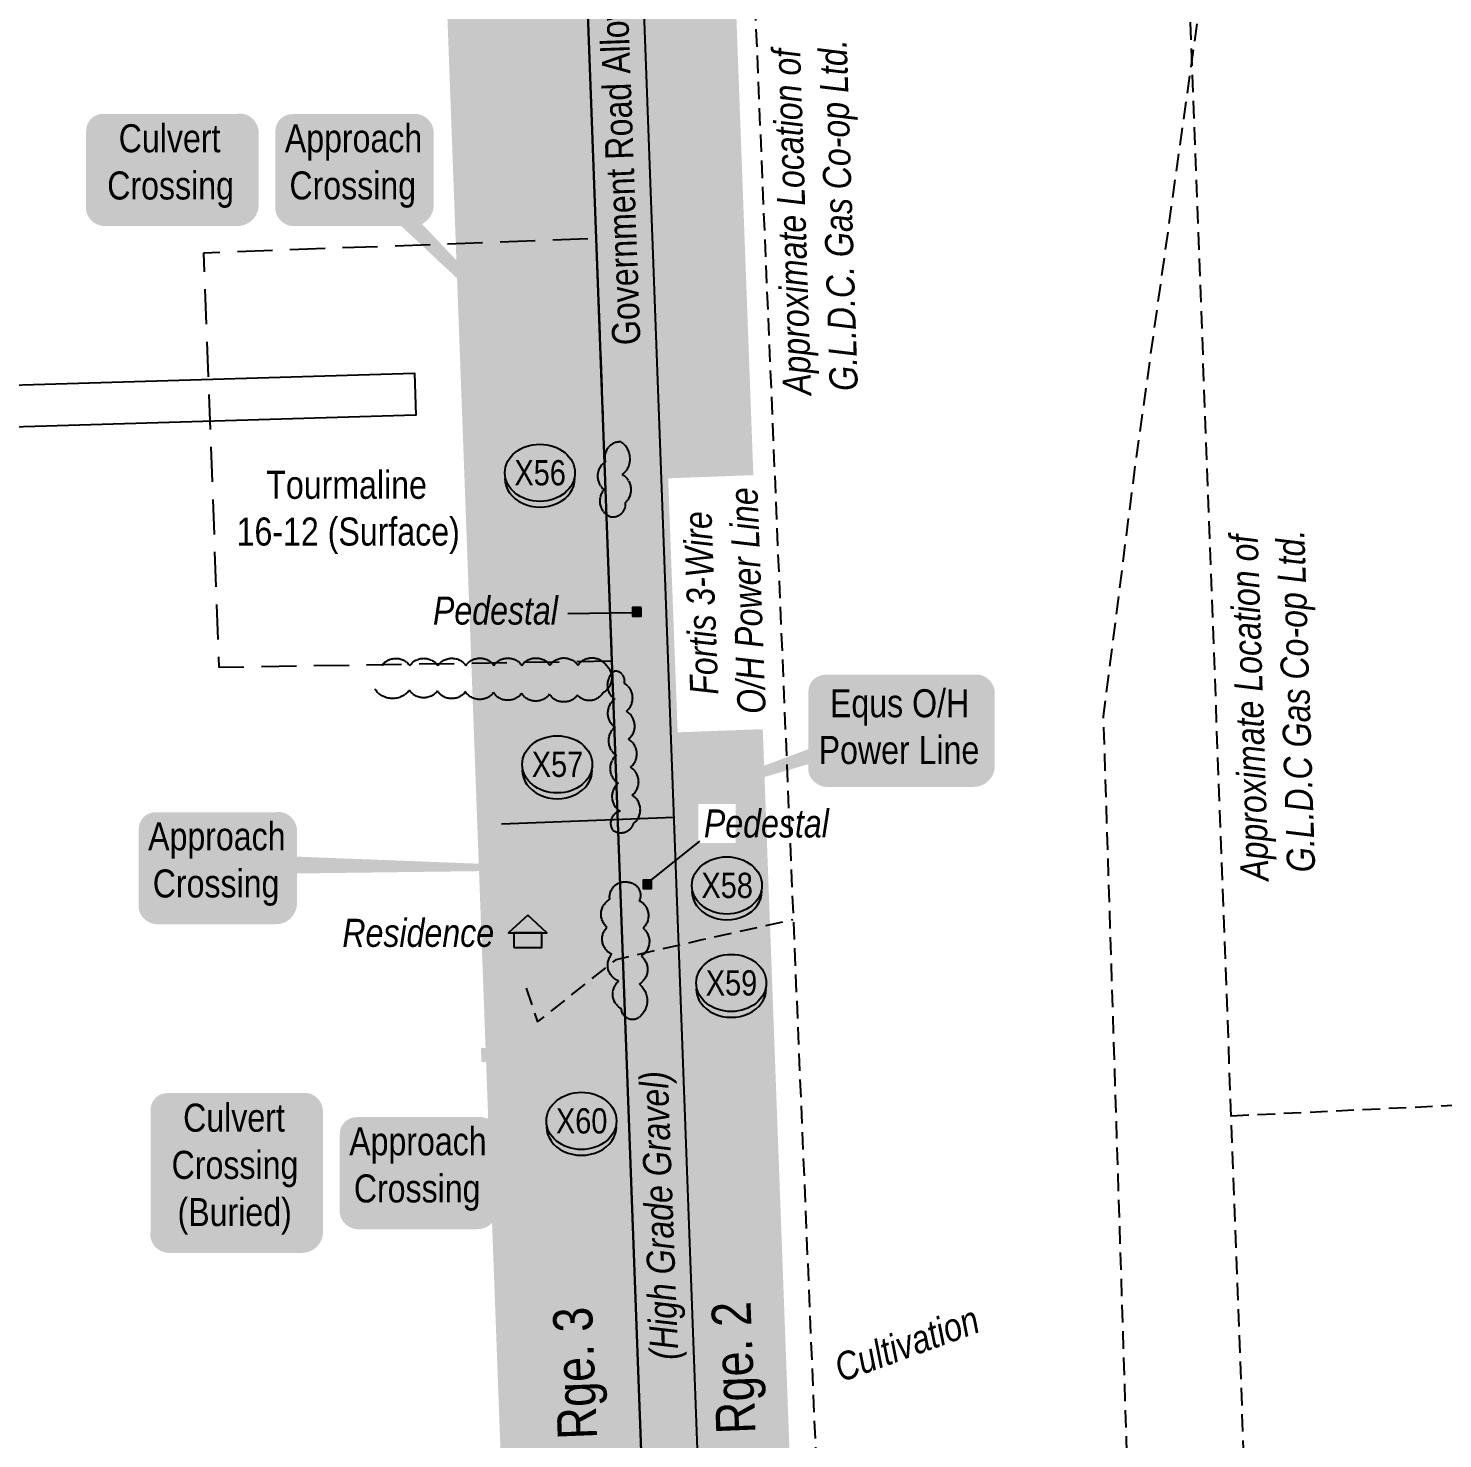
# Model space of a CAD drawing. Extents: x 665644 to 688844, y 5825051 to 5844826.
# Drawn here: x 682794 to 683298, y 5841456 to 5841960 of the extents above; entities that cross this region are included whole.
import ezdxf
from ezdxf.enums import TextEntityAlignment as Align

# ---------------------------------------------------------------- set-up
doc = ezdxf.new("R2010")
doc.units = 0
doc.header["$LTSCALE"] = 5
for name, pattern in [('0', [1, 1, 0]), ('foc-ACCESSROAD', [3.75, 2.5, -1.25]), ('UG_PIPE', [1.875, 1.25, -0.625])]:
    doc.linetypes.add(name, pattern=pattern)
for name, color, linetype in [('AS-PIPE-UG', 44, 'UG_PIPE'), ('AS-POWER', 104, 'foc-POWER'), ('AS-POWER-T', 104, 'Continuous'), ('AS-RESIDENCE', 14, 'Continuous'), ('AS-ROADS', 254, 'Continuous'), ('AS-TELEPHONE', 224, 'foc-TEL'), ('AS-TELEPHONE-T', 224, 'Continuous'), ('AS-TELUS', 224, 'foc-TEL'), ('CG-NOTES', 7, 'Continuous'), ('D-TXT', 6, 'Continuous'), ('F-WS', 190, 'foc-ACCESSROAD'), ('F-WS-S', 190, 'Continuous'), ('L-ROAD-T', 7, 'Continuous'), ('L-SEC', 7, 'Continuous'), ('P-BUFFER-H 30m', 51, 'Continuous'), ('P-CROSSINGS', 250, 'Continuous'), ('T-BUSH', 110, '0')]:
    doc.layers.add(name, color=color, linetype=linetype)
doc.layers.add('F-WS-T', color=190, linetype='Continuous', lineweight=9)
doc.layers.add('T-TEXT', color=48, linetype='Continuous', lineweight=18)
doc.layers.add('P-PROPOSED-WL4', color=7, linetype='Continuous', true_color=0x5b5bc8)
doc.styles.add('175L', font='ARIALN.TTF', dxfattribs={"height": 20})
doc.styles.add('80', font='ARIALN.TTF', dxfattribs={"height": 10})
doc.styles.add('80CG', font='ARIALN.TTF', dxfattribs={"height": 10})
doc.styles.add('80L', font='ARIALN.TTF', dxfattribs={"height": 10})
doc.styles.add('80LS', font='ARIALNI.TTF', dxfattribs={"height": 10})
doc.styles.add('Crossing', font='ARIALN.TTF', dxfattribs={"height": 10})
doc.styles.add('foc-LtypeFont', font='ARIALN.TTF', dxfattribs={"height": 7.35})
doc.linetypes.add('foc-POWER', pattern='A,6,-1,["P",foc-LtypeFont,S=0.2,R=0,X=-0.625,Y=-0.75],-1.24,4', length=12.24)
doc.linetypes.add('foc-POWER-NOLINE', pattern='A,0,-4,["P",foc-LtypeFont,S=0.2,R=0,X=-0.625,Y=-0.75],-8.24', length=12.24)
doc.linetypes.add('foc-TEL', pattern='A,2,-1,["T",foc-LtypeFont,S=0.2,R=0,X=-0.425,Y=-0.75],-1.24,8', length=12.24)
doc.linetypes.add('foc-TEL-NOLINE', pattern='A,0,-2,["T",foc-LtypeFont,S=0.2,R=0,X=-0.425,Y=-0.75],-10.24', length=12.24)
doc.dimstyles.new('Compass 5 000', dxfattribs={"dimscale": 5, "dimtxt": 9, "dimasz": 2, "dimexe": 0.2, "dimexo": 0.0625, "dimgap": 0.5, "dimtad": 0, "dimtih": 1, "dimtoh": 1, "dimzin": 0, "dimdsep": 46, "dimtxsty": '80CG', "dimcen": 0.1, "dimse1": 1, "dimse2": 1, "dimclrd": 256, "dimclrt": 256, "dimaunit": 1, "dimadec": 4, "dimazin": 0, "dimtfac": 0.06, "dimtofl": 0, "dimtmove": 0, "dimatfit": 1, "dimfxl": 0.2, "dimtolj": 1, "dimtzin": 0, "dimlwd": -1, "dimarcsym": 0})

# ---------------------------------------------------------------- blocks, each defined once
blk = doc.blocks.new('*U1140')
h = blk.add_hatch(color=59)
edge = h.paths.add_edge_path()
edge.add_line((-21.5, -20), (21.5, -20))
edge.add_arc((21.5, -14), 6, 270, 360)
edge.add_line((27.5, -14), (27.5, 12.5))
edge.add_arc((21.5, 12.5), 6, 0, 90)
edge.add_line((21.5, 18.5), (-21.5, 18.5))
edge.add_arc((-21.5, 12.5), 6, 90, 180)
edge.add_line((-27.5, 12.5), (-27.5, -14))
edge.add_arc((-21.5, -14), 6, 180, 270)
at = {"color": 1, "flags": 128}
blk.add_lwpolyline([(76.32, 46.04, 0, 7.5, 0), (0, 0, 0, 0, 0)], format="xyseb", dxfattribs=at)
blk.add_lwpolyline([(-21.5, -20, 3, 3, 0), (21.5, -20, 3, 3, 0.414214), (27.5, -14, 3, 3, 0), (27.5, 12.5, 3, 0, 0.414214), (21.5, 18.5, 0, 0, 0), (-21.5, 18.5, 0, 0, 0.414214), (-27.5, 12.5, 0, 0, 0), (-27.5, -14, 0, 3, 0.414214)], format="xyseb", close=True, dxfattribs=at)
at = {"color": 1, "style": '80'}
blk.add_attdef('ENTER_TEXT_001', (-35.99, -5), '', height=10, dxfattribs=at)
blk = doc.blocks.new('*U1141')
h = blk.add_hatch(color=59)
edge = h.paths.add_edge_path()
edge.add_line((-21.5, -20), (21.5, -20))
edge.add_arc((21.5, -14), 6, 270, 360)
edge.add_line((27.5, -14), (27.5, 12.5))
edge.add_arc((21.5, 12.5), 6, 0, 90)
edge.add_line((21.5, 18.5), (-21.5, 18.5))
edge.add_arc((-21.5, 12.5), 6, 90, 180)
edge.add_line((-27.5, 12.5), (-27.5, -14))
edge.add_arc((-21.5, -14), 6, 180, 270)
at = {"color": 1, "flags": 128}
blk.add_lwpolyline([(-21.5, -20, 3, 3, 0), (21.5, -20, 3, 3, 0.414214), (27.5, -14, 3, 3, 0), (27.5, 12.5, 3, 0, 0.414214), (21.5, 18.5, 0, 0, 0), (-21.5, 18.5, 0, 0, 0.414214), (-27.5, 12.5, 0, 0, 0), (-27.5, -14, 0, 3, 0.414214)], format="xyseb", close=True, dxfattribs=at)
blk.add_lwpolyline([(145.05, -1.9, 0, 7.5, 0), (0, 0, 0, 0, 0)], format="xyseb", dxfattribs=at)
at = {"color": 1, "style": '80'}
blk.add_attdef('ENTER_TEXT_001', (-35.99, -5), '', height=10, dxfattribs=at)
blk = doc.blocks.new('*U1142')
h = blk.add_hatch(color=59)
edge = h.paths.add_edge_path()
edge.add_line((-21.5, -20), (21.5, -20))
edge.add_arc((21.5, -14), 6, 270, 360)
edge.add_line((27.5, -14), (27.5, 12.5))
edge.add_arc((21.5, 12.5), 6, 0, 90)
edge.add_line((21.5, 18.5), (-21.5, 18.5))
edge.add_arc((-21.5, 12.5), 6, 90, 180)
edge.add_line((-27.5, 12.5), (-27.5, -14))
edge.add_arc((-21.5, -14), 6, 180, 270)
at = {"color": 1, "flags": 128}
blk.add_lwpolyline([(-21.5, -20, 3, 3, 0), (21.5, -20, 3, 3, 0.414214), (27.5, -14, 3, 3, 0), (27.5, 12.5, 3, 0, 0.414214), (21.5, 18.5, 0, 0, 0), (-21.5, 18.5, 0, 0, 0.414214), (-27.5, 12.5, 0, 0, 0), (-27.5, -14, 0, 3, 0.414214)], format="xyseb", close=True, dxfattribs=at)
blk.add_lwpolyline([(90.4, -89.82, 0, 7.5, 0), (0, 0, 0, 0, 0)], format="xyseb", dxfattribs=at)
at = {"color": 1, "style": '80'}
blk.add_attdef('ENTER_TEXT_001', (-35.99, -5), '', height=10, dxfattribs=at)
blk = doc.blocks.new('*U1157')
h = blk.add_hatch(color=254)
edge = h.paths.add_edge_path()
edge.add_line((-24, -28.5), (24, -28.5))
edge.add_arc((24, -22.5), 6, 270, 360)
edge.add_line((30, -22.5), (30, 21))
edge.add_arc((24, 21), 6, 0, 90)
edge.add_line((24, 27), (-24, 27))
edge.add_arc((-24, 21), 6, 90, 180)
edge.add_line((-30, 21), (-30, -22.5))
edge.add_arc((-24, -22.5), 6, 180, 270)
at = {"color": 160, "flags": 128}
blk.add_lwpolyline([(-24, -28.5, 3, 3, 0), (24, -28.5, 3, 3, 0.414214), (30, -22.5, 3, 3, 0), (30, 21, 3, 0, 0.414214), (24, 27, 0, 0, 0), (-24, 27, 0, 0, 0.414214), (-30, 21, 0, 0, 0), (-30, -22.5, 0, 3, 0.414214)], format="xyseb", close=True, dxfattribs=at)
at = {"color": 160, "style": '80'}
blk.add_attdef('ENTER_TEXT_001', (-26.85, -4.92), '', height=10, dxfattribs=at)
blk = doc.blocks.new('*U385')
h = blk.add_hatch(color=254)
edge = h.paths.add_edge_path()
edge.add_line((-24, -20), (24, -20))
edge.add_arc((24, -14), 6, 270, 360)
edge.add_line((30, -14), (30, 12.5))
edge.add_arc((24, 12.5), 6, 0, 90)
edge.add_line((24, 18.5), (-24, 18.5))
edge.add_arc((-24, 12.5), 6, 90, 180)
edge.add_line((-30, 12.5), (-30, -14))
edge.add_arc((-24, -14), 6, 180, 270)
at = {"color": 160, "flags": 128}
blk.add_lwpolyline([(-24, -20, 3, 3, 0), (24, -20, 3, 3, 0.414214), (30, -14, 3, 3, 0), (30, 12.5, 3, 0, 0.414214), (24, 18.5, 0, 0, 0), (-24, 18.5, 0, 0, 0.414214), (-30, 12.5, 0, 0, 0), (-30, -14, 0, 3, 0.414214)], format="xyseb", close=True, dxfattribs=at)
at = {"color": 160, "style": '80'}
blk.add_attdef('ENTER_TEXT_001', (-26.85, -4.92), '', height=10, dxfattribs=at)
blk = doc.blocks.new('*U2488')
h = blk.add_hatch(color=255)
edge = h.paths.add_edge_path()
edge.add_line((-26.5, -20), (26.5, -20))
edge.add_arc((26.5, -14), 6, 270, 360)
edge.add_line((32.5, -14), (32.5, 12.5))
edge.add_arc((26.5, 12.5), 6, 0, 90)
edge.add_line((26.5, 18.5), (-26.5, 18.5))
edge.add_arc((-26.5, 12.5), 6, 90, 180)
edge.add_line((-32.5, 12.5), (-32.5, -14))
edge.add_arc((-26.5, -14), 6, 180, 270)
at = {"color": 104, "flags": 128}
blk.add_lwpolyline([(-26.5, -20, 3, 3, 0), (26.5, -20, 3, 3, 0.414214), (32.5, -14, 3, 3, 0), (32.5, 12.5, 3, 0, 0.414214), (26.5, 18.5, 0, 0, 0), (-26.5, 18.5, 0, 0, 0.414214), (-32.5, 12.5, 0, 0, 0), (-32.5, -14, 0, 3, 0.414214)], format="xyseb", close=True, dxfattribs=at)
blk.add_lwpolyline([(-99.91, -33.1, 0, 7.5, 0), (0, 0, 0, 0, 0)], format="xyseb", dxfattribs=at)
at = {"color": 104, "style": '80'}
blk.add_attdef('ENTER_TEXT_001', (-26.85, -4.92), '', height=10, dxfattribs=at)
blk = doc.blocks.new('res_occ')
for points in [[(0.1, 0.89), (-1.26, -0.37), (1.46, -0.37)], [(-0.9, -1.43), (1.1, -1.43), (1.1, -0.37), (-0.9, -0.37)]]:
    blk.add_hatch(color=14).paths.add_polyline_path(points)
at = {"color": 14}
for points in [[(0.1, 0.89), (-1.26, -0.37), (1.46, -0.37)], [(-0.9, -1.43), (1.1, -1.43), (1.1, -0.37), (-0.9, -0.37)]]:
    blk.add_lwpolyline(points, close=True, dxfattribs=at)
blk = doc.blocks.new('xing2')
h = blk.add_hatch(color=50)
h.dxf.hatch_style = 1
edge = h.paths.add_edge_path()
edge.add_ellipse((0, 0), major_axis=(-12.5, 0), ratio=0.816297, start_angle=0, end_angle=360)
h = blk.add_hatch(color=250)
h.dxf.hatch_style = 1
edge = h.paths.add_edge_path()
edge.add_ellipse((0, -2.05), major_axis=(-12.5, 0), ratio=0.816297, start_angle=0, end_angle=180)
edge.add_line((12.5, -2.05), (12.5, 0))
edge.add_ellipse((0, 0), major_axis=(-12.5, 0), ratio=0.816297, start_angle=0, end_angle=180, ccw=False)
edge.add_line((-12.5, 0), (-12.5, -2.05))
at = {"color": 250}
blk.add_ellipse((0, 0), major_axis=(-12.5, 0), ratio=0.816297, dxfattribs=at)
blk.add_ellipse((0, -2.05), major_axis=(-12.5, 0), ratio=0.816297, start_param=0, end_param=3.141593, dxfattribs=at)
at = {"color": 250, "style": 'Crossing'}
blk.add_attdef('CROSSING', text='', height=9, dxfattribs=at).set_placement((0.09, 0.02), align=Align.MIDDLE_CENTER)
at = {"color": 250, "style": 'Crossing', "flags": 1}
for tag, p in [('OWNER', (0.09, -12.49)), ('DESCRIPTION', (0.09, -25.77)), ('LOCATION', (0.09, -39.3)), ('DWG_REF', (0.09, -52.84))]:
    blk.add_attdef(tag, text='', height=9, dxfattribs=at).set_placement(p, align=Align.MIDDLE_CENTER)

msp = doc.modelspace()

# ---------------------------------------------------------------- hatches: boundary and pattern name
at = {"layer": 'AS-TELUS'}
h = msp.add_hatch(color=256, dxfattribs=at)
h.dxf.hatch_style = 1
h.paths.add_polyline_path([(683012.277, 5841752.921), (683009.277, 5841752.921), (683009.277, 5841749.921), (683012.277, 5841749.921)])
h = msp.add_hatch(color=256, dxfattribs=at)
h.dxf.hatch_style = 1
h.paths.add_polyline_path([(683016.034, 5841655.665), (683013.034, 5841655.665), (683013.034, 5841652.665), (683016.034, 5841652.665)])
at = {"layer": 'P-BUFFER-H 30m'}
h = msp.add_hatch(color=256, dxfattribs=at)
h.dxf.hatch_style = 1
edge = h.paths.add_edge_path()
edge.add_line((677193.269, 5828855.566), (677090.336, 5828851.801))
edge.add_line((677090.336, 5828851.801), (677088.023, 5828904.381))
edge.add_arc((677137.974, 5828906.578), 50, 92.09453, 182.51912, ccw=False)
edge.add_line((677136.147, 5828956.545), (677941.688, 5828986.006))
edge.add_line((677941.688, 5828986.006), (678734.42, 5829015.192))
edge.add_line((678734.42, 5829015.192), (678774.367, 5829016.654))
edge.add_line((678774.367, 5829016.654), (678795.396, 5829017.452))
edge.add_arc((678838.014, 5828991.303), 50, 92.17865, 148.46811, ccw=False)
edge.add_line((678836.113, 5829041.267), (679095.938, 5829051.152))
edge.add_line((679095.938, 5829051.152), (679103.036, 5829053.873))
edge.add_arc((679120.935, 5829007.187), 50, 92.18666, 110.97734, ccw=False)
edge.add_line((679119.028, 5829057.15), (679561.069, 5829074.029))
edge.add_arc((679566.877, 5829024.367), 50, 92.1954, 96.67096, ccw=False)
edge.add_line((679564.962, 5829074.33), (680316.8, 5829103.153))
edge.add_line((680316.8, 5829103.153), (680289.023, 5829852.071))
edge.add_line((680289.023, 5829852.071), (680264.048, 5830522.758))
edge.add_arc((680314.013, 5830524.619), 50, 133.26128, 182.13257, ccw=False)
edge.add_line((680279.747, 5830561.031), (680276.19, 5830656.553))
edge.add_line((680276.19, 5830656.553), (680246.206, 5831460.205))
edge.add_line((680246.206, 5831460.205), (680215.344, 5832284.366))
edge.add_arc((680265.309, 5832286.237), 50, 92.14863, 182.14452, ccw=False)
edge.add_line((680263.435, 5832336.202), (681068.877, 5832366.421))
edge.add_line((681068.877, 5832366.421), (681821.394, 5832394.722))
edge.add_line((681821.394, 5832394.722), (681805.592, 5832816.244))
edge.add_arc((681855.557, 5832818.117), 50, 143.11319, 182.14688, ccw=False)
edge.add_line((681815.566, 5832848.129), (681834.727, 5832873.661))
edge.add_arc((681874.718, 5832843.649), 50, 2.14593, 143.11319, ccw=False)
edge.add_line((681924.683, 5832845.521), (681941.407, 5832399.199))
edge.add_line((681941.407, 5832399.199), (682694.704, 5832426.991))
edge.add_line((682694.704, 5832426.991), (683448.053, 5832454.846))
edge.add_line((683448.053, 5832454.846), (683412.213, 5833411.237))
edge.add_arc((683462.178, 5833413.109), 50, 133.56548, 182.14611, ccw=False)
edge.add_line((683427.719, 5833449.338), (683406.04, 5834013.774))
edge.add_line((683406.04, 5834013.774), (683375.91, 5834817.728))
edge.add_line((683375.91, 5834817.728), (683346.274, 5835616.304))
edge.add_line((683346.274, 5835616.304), (683345.971, 5835624.47))
edge.add_arc((683395.936, 5835626.324), 50, 171.34803, 182.12531, ccw=False)
edge.add_arc((683395.097, 5835645.629), 50, 182.14237, 193.63103, ccw=False)
edge.add_line((683345.132, 5835643.76), (683345.021, 5835646.731))
edge.add_line((683345.021, 5835646.731), (683335.11, 5835911.648))
edge.add_arc((683366.567, 5835950.513), 50, 182.14167, 231.01469, ccw=False)
edge.add_line((683316.601, 5835948.644), (683298.039, 5836445.008))
edge.add_line((683298.039, 5836445.008), (683267.917, 5837249.164))
edge.add_line((683267.917, 5837249.164), (683237.717, 5838052.934))
edge.add_line((683237.717, 5838052.934), (683209.07, 5838812.752))
edge.add_line((683209.07, 5838812.752), (683139.449, 5838810.244))
edge.add_arc((683137.649, 5838860.212), 50, 205.68511, 272.0631, ccw=False)
edge.add_arc((683124.628, 5838876.927), 50, 182.11979, 230.14987, ccw=False)
edge.add_line((683074.663, 5838875.077), (683017.909, 5840408.349))
edge.add_arc((683049.4, 5840447.187), 50, 182.14562, 230.96352, ccw=False)
edge.add_line((682999.435, 5840445.315), (682997.691, 5840491.846))
edge.add_line((682997.691, 5840491.846), (682967.908, 5841296.329))
edge.add_line((682967.908, 5841296.329), (682938.387, 5842093.709))
edge.add_arc((682988.352, 5842095.559), 50, 111.05668, 182.12032, ccw=False)
edge.add_arc((683005.084, 5842106.218), 50, 91.93417, 133.94126, ccw=False)
edge.add_line((683003.396, 5842156.19), (683115.102, 5842159.962))
edge.add_arc((683116.789, 5842109.99), 50, 73.04963, 91.93417, ccw=False)
edge.add_arc((683171.26, 5842288.71), 136.837, 253.04963, 272.06003)
edge.add_arc((683177.977, 5842101.994), 50, 91.93414, 92.06003, ccw=False)
edge.add_line((683176.289, 5842151.966), (683814.64, 5842173.523))
edge.add_line((683814.64, 5842173.523), (684621.661, 5842200.776))
edge.add_line((684621.661, 5842200.776), (684641.583, 5842201.582))
edge.add_line((684641.583, 5842201.582), (685446.139, 5842234.14))
edge.add_line((685446.139, 5842234.14), (685960.118, 5842255.042))
edge.add_arc((685970.6, 5841999.021), 256.236, 75.23584, 92.34443, ccw=False)
edge.add_arc((686023.158, 5842198.447), 50, 25.11182, 75.23754, ccw=False)
edge.add_line((686068.432, 5842219.666), (686069.06, 5842218.328))
edge.add_line((686069.06, 5842218.328), (686069.117, 5842218.206))
edge.add_line((686069.117, 5842218.206), (686151.794, 5842041.802))
edge.add_line((686151.794, 5842041.802), (686199.9, 5842064.349))
edge.add_arc((686221.119, 5842019.075), 50, 28.96183, 115.11182, ccw=False)
edge.add_arc((684692.829, 5841173.26), 1796.733, 27.368596, 28.961833, ccw=False)
edge.add_arc((686159.441, 5842138.172), 189.59, 312.879, 331.45507)
edge.add_arc((686369.908, 5842023.684), 50, 151.39377, 151.45506, ccw=False)
edge.add_line((686326.011, 5842047.623), (686381.479, 5842149.331))
edge.add_arc((686653.533, 5842001.316), 309.713, 123.62149, 151.45095, ccw=False)
edge.add_arc((686531.973, 5842256.565), 50, 92.20105, 176.95812, ccw=False)
edge.add_line((686530.053, 5842306.528), (686619.657, 5842309.972))
edge.add_arc((686643.221, 5842265.873), 50, 92.20461, 118.11804, ccw=False)
edge.add_line((686641.298, 5842315.836), (687072.891, 5842332.451))
edge.add_line((687072.891, 5842332.451), (687822.064, 5842360.601))
edge.add_line((687822.064, 5842360.601), (687807.746, 5842732.726))
edge.add_line((687807.746, 5842732.726), (687793.2, 5843110.266))
edge.add_line((687793.2, 5843110.266), (687764.495, 5843859.411))
edge.add_line((687764.495, 5843859.411), (687743.267, 5843858.637))
edge.add_arc((687741.445, 5843908.604), 50, 182.09826, 272.08805, ccw=False)
edge.add_line((687691.478, 5843906.773), (687690.919, 5843922.037))
edge.add_line((687690.919, 5843922.037), (687685.175, 5843921.826))
edge.add_arc((687683.342, 5843971.793), 50, 182.10058, 272.10058, ccw=False)
edge.add_line((687633.376, 5843969.96), (687633.266, 5843972.958))
edge.add_arc((687683.232, 5843974.791), 50, 92.10058, 182.10058, ccw=False)
edge.add_line((687681.4, 5844024.757), (687740.11, 5844026.91))
edge.add_arc((687741.943, 5843976.944), 50, 2.09826, 92.10058, ccw=False)
edge.add_line((687791.909, 5843978.775), (687792.469, 5843963.499))
edge.add_line((687792.469, 5843963.499), (687813.608, 5843964.27))
edge.add_arc((687815.43, 5843914.303), 50, 2.19439, 92.08805, ccw=False)
edge.add_line((687865.394, 5843916.218), (687896.124, 5843114.22))
edge.add_line((687896.124, 5843114.22), (687910.67, 5842736.689))
edge.add_line((687910.67, 5842736.689), (687927.027, 5842311.553))
edge.add_arc((687877.064, 5842309.631), 50, -87.84816, 2.20337, ccw=False)
edge.add_line((687878.942, 5842259.666), (687076.807, 5842229.526))
edge.add_line((687076.807, 5842229.526), (686670.09, 5842213.869))
edge.add_arc((686646.522, 5842257.966), 50, 272.20105, 298.12209, ccw=False)
edge.add_line((686648.442, 5842208.003), (686596.388, 5842206.002))
edge.add_arc((686560.226, 5842240.533), 50, 291.29898, 316.32162, ccw=False)
edge.add_arc((686653.529, 5842001.211), 206.866, 111.29898, 121.89687)
edge.add_arc((686653.557, 5842001.471), 206.66, 121.94144, 151.48967)
edge.add_arc((686425.335, 5842125.444), 53.06, 331.39382, 331.48479, ccw=False)
edge.add_line((686471.918, 5842100.039), (686416.45, 5841998.332))
edge.add_arc((686159.441, 5842138.172), 292.59, 301.10835, 331.44923, ccw=False)
edge.add_arc((686284.777, 5841930.468), 50, 298.44967, 301.10835, ccw=False)
edge.add_line((686308.597, 5841886.506), (686291.758, 5841877.383))
edge.add_arc((686267.939, 5841921.345), 50, 205.40498, 298.44967, ccw=False)
edge.add_arc((684692.829, 5841173.26), 1693.733, 25.404975, 25.750387)
edge.add_arc((684692.829, 5841173.26), 1693.733, 25.750387, 25.872374)
edge.add_arc((684692.829, 5841173.26), 1693.733, 25.872374, 27.286963)
edge.add_line((686198.086, 5841949.747), (686147.516, 5841926.046))
edge.add_arc((686126.297, 5841971.32), 50, 205.11182, 295.11182, ccw=False)
edge.add_line((686081.023, 5841950.1), (685986.671, 5842151.411))
edge.add_arc((685970.594, 5841998.967), 153.289, 83.97955, 92.34625)
edge.add_line((685964.318, 5842152.128), (685450.314, 5842131.225))
edge.add_line((685450.314, 5842131.225), (684645.747, 5842098.667))
edge.add_line((684645.747, 5842098.667), (684625.647, 5842097.854))
edge.add_arc((684623.626, 5842147.813), 50, 271.93414, 272.31634, ccw=False)
edge.add_line((684625.314, 5842097.841), (683818.117, 5842070.582))
edge.add_line((683818.117, 5842070.582), (683179.82, 5842049.027))
edge.add_arc((683171.26, 5842288.71), 239.836, 255.28311, 272.04526, ccw=False)
edge.add_line((683110.332, 5842056.742), (683042.91, 5842054.466))
edge.add_line((683042.91, 5842054.466), (683070.838, 5841300.139))
edge.add_line((683070.838, 5841300.139), (683100.62, 5840495.68))
edge.add_line((683100.62, 5840495.68), (683101.228, 5840479.451))
edge.add_arc((683069.751, 5840440.602), 50, 2.11983, 50.98429, ccw=False)
edge.add_line((683119.717, 5840442.452), (683176.263, 5838914.799))
edge.add_arc((683139.864, 5838880.519), 50, 43.03683, 43.28391, ccw=False)
edge.add_line((683176.41, 5838914.642), (683258.239, 5838917.59))
edge.add_arc((683260.039, 5838867.622), 50, 2.15918, 92.0631, ccw=False)
edge.add_line((683310.003, 5838869.506), (683340.644, 5838056.808))
edge.add_line((683340.644, 5838056.808), (683370.844, 5837253.025))
edge.add_line((683370.844, 5837253.025), (683400.967, 5836448.86))
edge.add_line((683400.967, 5836448.86), (683418.01, 5835993.127))
edge.add_arc((683386.553, 5835954.262), 50, 2.1424, 51.0139, ccw=False)
edge.add_line((683436.518, 5835956.131), (683446.074, 5835700.688))
edge.add_line((683446.074, 5835700.688), (683600.399, 5835706.872))
edge.add_line((683600.399, 5835706.872), (683603.406, 5835706.992))
edge.add_line((683603.406, 5835706.992), (684089.691, 5835726.416))
edge.add_line((684089.691, 5835726.416), (684311.983, 5835735.295))
edge.add_line((684311.983, 5835735.295), (684841.261, 5835756.416))
edge.add_line((684841.261, 5835756.416), (684873.734, 5835780.118))
edge.add_arc((684903.212, 5835739.731), 50, 36.12507, 126.12547, ccw=False)
edge.add_line((684943.598, 5835769.209), (684946.083, 5835765.805))
edge.add_line((684946.083, 5835765.805), (684975.416, 5835766.987))
edge.add_arc((684977.43, 5835717.028), 50, -29.57157, 92.30802, ccw=False)
edge.add_line((685020.917, 5835692.352), (685015.074, 5835682.056))
edge.add_line((685015.074, 5835682.056), (685003.195, 5835661.117))
edge.add_arc((684959.707, 5835685.791), 50, 272.28782, 330.43104, ccw=False)
edge.add_line((684961.703, 5835635.831), (684201.401, 5835605.456))
edge.add_line((684201.401, 5835605.456), (683450.859, 5835575.476))
edge.add_line((683450.859, 5835575.476), (683478.838, 5834821.566))
edge.add_line((683478.838, 5834821.566), (683508.966, 5834017.678))
edge.add_line((683508.966, 5834017.678), (683532.198, 5833412.795))
edge.add_arc((683482.235, 5833410.876), 50, -46.49214, 2.19949, ccw=False)
edge.add_line((683516.657, 5833374.612), (683552.966, 5832405.714))
edge.add_arc((683503.001, 5832403.842), 50, -87.88247, 2.14611, ccw=False)
edge.add_line((683504.849, 5832353.876), (682698.506, 5832324.062))
edge.add_line((682698.506, 5832324.062), (681892.272, 5832294.317))
edge.add_arc((681890.428, 5832344.283), 50, 264.05771, 272.1129, ccw=False)
edge.add_arc((681876.342, 5832343.751), 50, 272.15346, 280.2646, ccw=False)
edge.add_line((681878.221, 5832293.787), (681072.743, 5832263.494))
edge.add_line((681072.743, 5832263.494), (680320.255, 5832235.262))
edge.add_line((680320.255, 5832235.262), (680349.134, 5831464.053))
edge.add_line((680349.134, 5831464.053), (680379.118, 5830660.39))
edge.add_line((680379.118, 5830660.39), (680384.188, 5830524.23))
edge.add_arc((680334.223, 5830522.37), 50, -46.73889, 2.13274, ccw=False)
edge.add_line((680368.489, 5830485.958), (680391.951, 5829855.896))
edge.add_line((680391.951, 5829855.896), (680421.691, 5829054.073))
edge.add_arc((680371.726, 5829052.22), 50, -87.8046, 2.12416, ccw=False)
edge.add_line((680373.641, 5829002.256), (679575.799, 5828971.671))
edge.add_arc((679569.977, 5829021.331), 50, 272.18666, 276.68636, ccw=False)
edge.add_line((679571.885, 5828971.367), (679131.721, 5828954.56))
edge.add_line((679131.721, 5828954.56), (679124.62, 5828951.838))
edge.add_arc((679106.72, 5828998.524), 50, 272.17865, 290.97734, ccw=False)
edge.add_line((679108.621, 5828948.56), (678884.591, 5828940.037))
edge.add_arc((678841.971, 5828966.182), 50, 272.18773, 328.47344, ccw=False)
edge.add_line((678843.88, 5828916.218), (678778.197, 5828913.709))
edge.add_arc((678776.288, 5828963.673), 50, 272.07307, 272.18773, ccw=False)
edge.add_line((678778.097, 5828913.705), (678738.127, 5828912.259))
edge.add_line((678738.127, 5828912.259), (677945.465, 5828883.075))
edge.add_line((677945.465, 5828883.075), (677193.269, 5828855.566))

# ---------------------------------------------------------------- linework, layer by layer
at = {"layer": 'AS-PIPE-UG', "flags": 128}
for points in [[(683222.766, 5841571.622), (683725.495, 5841595.749), (683851.325, 5841733.749), (683926.662, 5841741.31), (684675.89, 5841824.351), (685145.158, 5842075.222), (685317.272, 5842166.816), (685313.868, 5842236.586), (685350.429, 5842301.854)], [(683236.041, 5841206.016), (683230.719, 5841357.359), (683202.786, 5842109.868)], [(683192.419, 5841235.536), (683177.207, 5841714.17), (683188.639, 5841804.265), (683214.869, 5841991.622), (683215.85, 5842007.959), (683215.189, 5842073.692)], [(682971.263, 5841617.12), (682975.396, 5841605.141), (683003.502, 5841627.447), (683034.087, 5841634.47), (683066.557, 5841641.665)]]:
    msp.add_lwpolyline(points, dxfattribs=at)
at = {"layer": 'AS-POWER', "linetype": 'foc-POWER-NOLINE', "flags": 128}
msp.add_lwpolyline([(683127.631, 5838880.019), (683097.649, 5839690.02), (683067.872, 5840494.479), (683038.091, 5841298.888), (683008.309, 5842103.3)], dxfattribs=at)
at = {"layer": 'AS-POWER', "flags": 128}
msp.add_lwpolyline([(682962.446, 5841675.825), (683024.051, 5841678.106)], dxfattribs=at)
at = {"layer": 'AS-ROADS', "flags": 128}
for points, const_width in [([(683007.119, 5841822.889), (682968.763, 5841821.836)], 15), ([(682991.842, 5841659.052), (682954.935, 5841657.701)], 5), ([(683014.327, 5841659.884), (682991.842, 5841659.052), (682986.262, 5841654.377), (682982.366, 5841648.341), (682982.268, 5841641.916), (682988.308, 5841633.738), (682993.958, 5841631.109), (682996.782, 5841628.189), (682998.439, 5841616.603), (682997.172, 5841609.789), (683002.238, 5841600.832), (683007.733, 5841598.79), (683016.281, 5841599.405)], 5), ([(683007.733, 5841598.79), (682988.27, 5841594.279), (682955.259, 5841593.291)], 5)]:
    msp.add_lwpolyline(points, dxfattribs=dict(at, const_width=const_width))
at = {"layer": 'AS-TELUS', "flags": 128}
for points in [[(683012.277, 5841752.921), (683009.277, 5841752.921), (683009.277, 5841749.921), (683012.277, 5841749.921)], [(683016.034, 5841655.665), (683013.034, 5841655.665), (683013.034, 5841652.665), (683016.034, 5841652.665)]]:
    msp.add_lwpolyline(points, close=True, dxfattribs=at)
at = {"layer": 'F-WS', "flags": 128}
msp.add_lwpolyline([(683001.862, 5841733.774), (682861.847, 5841731.592), (682856.371, 5841879.491), (682996.275, 5841884.67)], close=True, dxfattribs=at)
at = {"layer": 'F-WS-S', "flags": 128}
msp.add_lwpolyline([(682092.119, 5841811.588), (682931.461, 5841836.537), (682931.906, 5841821.544), (682092.565, 5841796.594)], dxfattribs=at)
at = {"layer": 'L-SEC', "flags": 128}
for points in [[(682988.206, 5842102.621), (683017.99, 5841298.157)], [(683038.091, 5841298.888), (683008.309, 5842103.3)]]:
    msp.add_lwpolyline(points, dxfattribs=at)
at = {"layer": 'T-BUSH', "flags": 128}
for points in [[(683005.059, 5841812.03, 0.5205671), (682999.563, 5841804.892, 0.5205671), (682999.115, 5841794.967, 0.5205671), (683001.282, 5841785.367, 0.5205671), (683006.68, 5841790.432, 0.5205671), (683005.581, 5841800.37, 0.5205671)], [(683002.101, 5841673.596, 0.5205671), (683009.703, 5841676.019, 0.5205671), (683009.111, 5841686, 0.5205671), (683008.52, 5841695.981, 0.5205671), (683007.809, 5841705.954, 0.5205671), (683007.053, 5841715.925, 0.5205671), (683006.296, 5841725.895, 0.5205671), (683002.793, 5841730.229, 0.5205671), (683002.898, 5841720.23, 0.5205671), (683003.004, 5841710.232, 0.5205671), (683003.493, 5841700.249, 0.5205671), (683004.164, 5841690.272, 0.5205671), (683004.835, 5841680.296, 0.5205671)], [(683010.85, 5841606.285, -0.5205671), (683005.275, 5841609.753, -0.5205671), (683004.339, 5841619.708, -0.5205671), (683001.837, 5841629.302, -0.5205671), (683000.155, 5841638.904, -0.5205671), (683001.12, 5841648.856, -0.5205671), (683007.707, 5841654.986, -0.5205671), (683011.643, 5841648.374, -0.5205671), (683012.952, 5841638.589, -0.5205671), (683012.303, 5841628.612, -0.5205671), (683011.653, 5841618.634, -0.5205671)]]:
    msp.add_lwpolyline(points, format="xyb", close=True, dxfattribs=at)
msp.add_lwpolyline([(682919.775, 5841732.186, -0.5205671), (682929.774, 5841732.214, -0.5205671), (682939.772, 5841732.241, -0.5205671), (682949.771, 5841732.268, -0.5205671), (682959.77, 5841732.296, -0.5205671), (682969.769, 5841732.323, -0.5205671), (682979.767, 5841732.351, -0.5205671), (682989.766, 5841732.378, -0.5205671), (682999.765, 5841732.405, -0.5205671), (682998.635, 5841722.533, -0.5205671), (682989.605, 5841721.711, -0.5205671), (682979.61, 5841722.008, -0.5205671), (682969.616, 5841722.305, -0.5205671), (682959.622, 5841722.602, -0.5205671), (682949.627, 5841722.899, -0.5205671), (682939.633, 5841723.196, -0.5205671), (682929.638, 5841723.492, -0.5205671), (682917.362, 5841723.857, -0.5205671)], format="xyb", dxfattribs=at)

# ---------------------------------------------------------------- block references
at = {"layer": 'AS-RESIDENCE', "xscale": 4.999999999999987, "yscale": 4.999999999999987, "zscale": 4.999999999999987}
msp.add_blockref('res_occ', (682971.355, 5841638.798), dxfattribs=at)
at = {"layer": 'CG-NOTES'}
ref = msp.add_blockref('*U385', (682844.368, 5841910.543), dxfattribs=at)
ref.add_attrib('ENTER_TEXT_001', 'Culvert', (682825.988, 5841915.346), dxfattribs={"layer": '0', "color": 160, "height": 10, "style": '80'})
ref.add_attrib('ENTER_TEXT_002', 'Crossing', (682821.892, 5841898.502), dxfattribs={"layer": '0', "color": 160, "height": 10, "style": '80'})
ref = msp.add_blockref('*U1142', (682909.337, 5841910.466), dxfattribs=dict(at, xscale=0.998951045218288, yscale=0.998951045218288, zscale=0.998951045218288))
ref.add_attrib('ENTER_TEXT_001', 'Approach', (682885.239, 5841915.353), dxfattribs={"layer": '0', "color": 1, "height": 9.9895, "style": '80'})
ref.add_attrib('ENTER_TEXT_002', 'Crossing', (682886.884, 5841898.526), dxfattribs={"layer": '0', "color": 1, "height": 9.9895, "style": '80'})
ref = msp.add_blockref('*U1140', (682932.302, 5841552.668), dxfattribs=dict(at, xscale=0.998951045218288, yscale=0.998951045218288, zscale=0.998951045218288))
ref.add_attrib('ENTER_TEXT_001', 'Approach', (682908.204, 5841557.555), dxfattribs={"layer": '0', "color": 1, "height": 9.9895, "style": '80'})
ref.add_attrib('ENTER_TEXT_002', 'Crossing', (682909.85, 5841540.728), dxfattribs={"layer": '0', "color": 1, "height": 9.9895, "style": '80'})
ref = msp.add_blockref('*U1157', (682867.334, 5841552.745), dxfattribs=at)
ref.add_attrib('ENTER_TEXT_001', 'Culvert', (682848.954, 5841565.967), dxfattribs={"layer": '0', "color": 160, "height": 10, "style": '80'})
ref.add_attrib('ENTER_TEXT_002', 'Crossing', (682844.858, 5841549.123), dxfattribs={"layer": '0', "color": 160, "height": 10, "style": '80'})
ref.add_attrib('ENTER_TEXT_003', '(Buried)', (682846.969, 5841532.286), dxfattribs={"layer": '0', "color": 160, "height": 10, "style": '80'})
at = {"layer": 'P-CROSSINGS'}
for p, values in [((682976.193, 5841801.009), {'CROSSING': 'X56'}), ((682982.382, 5841696.997), {'CROSSING': 'X57'}), ((683042.892, 5841653.812), {'CROSSING': 'X58'}), ((683044.439, 5841619.027), {'CROSSING': 'X59'}), ((682991.001, 5841569.805), {'CROSSING': 'X60'})]:
    msp.add_blockref('xing2', p, dxfattribs=at).add_auto_attribs(values)

# ---------------------------------------------------------------- texts
at = {"layer": 'AS-PIPE-UG', "char_height": 10, "attachment_point": 1, "rotation": 91.83545, "style": '175L'}
for s, insert in [('\\pi19.835;{\\fArial Narrow|b0|i1|c0|p34;Approximate Location of\\P\\pi20.759;G.L.D.C. Gas Co-op Ltd.}', (683063.606, 5841808.756)), ('\\pi19.835;{\\fArial Narrow|b0|i1|c0|p34;Approximate Location of\\P\\pi22.352;G.L.D.C Gas Co-op Ltd.}', (683226.772, 5841635.447))]:
    msp.add_mtext_dynamic_manual_height_columns(s, width=164.71119, gutter_width=100, heights=[0], dxfattribs=dict(at, insert=insert))
at = {"layer": 'D-TXT', "color": 3, "char_height": 14, "attachment_point": 1, "rotation": 92.22847, "style": '80L'}
for s, width, insert in [('Rge. 3', 63.86109, (682982.602, 5841455.908)), ('Rge. 2', 73.75526, (683039.147, 5841457.856))]:
    msp.add_mtext_dynamic_manual_height_columns(s, width=width, gutter_width=47.5, heights=[0], dxfattribs=dict(at, insert=insert))
at = {"layer": 'F-WS-T', "insert": (682867.373, 5841801.723), "char_height": 10, "attachment_point": 1, "style": '175L'}
msp.add_mtext_dynamic_manual_height_columns('\\pi11.24;Tourmaline\\P\\pi0.66392;16-12 (Surface)', width=78.99495, gutter_width=100, heights=[0], dxfattribs=at)
at = {"layer": 'L-ROAD-T', "style": '80L'}
msp.add_text('Government Road Allowance', height=10, rotation=92.12684, dxfattribs=at).set_placement((683004.319, 5841920.98), align=Align.MIDDLE_CENTER)
at = {"layer": 'T-TEXT', "style": '80LS'}
for s, height, rotation, p in [('(High Grade Gravel)', 10, 92.12684, (683018.687, 5841536.054)), ('Cultivation', 9.99881, 20, (683107.027, 5841490.348))]:
    msp.add_text(s, height=height, rotation=rotation, dxfattribs=at).set_placement(p, align=Align.MIDDLE_CENTER)

# ---------------------------------------------------------------- leaders
at = {"layer": 'AS-TELEPHONE-T'}
msp.add_leader([(683009.223, 5841751.057), (682986.11, 5841750.685)], dimstyle='Compass 5 000', dxfattribs=at)

# ---------------------------------------------------------------- next in the draw order: texts
at = {"layer": 'AS-POWER', "insert": (683030.136, 5841713.606), "char_height": 10, "attachment_point": 1, "rotation": 92.14499, "style": '175L', "bg_fill": 2}
msp.add_mtext_dynamic_manual_height_columns('\\pi7.9797;{\\fArial Narrow|b0|i1|c0|p34;Fortis 3-Wire\\P\\pi0.57524;O/H Power Line}', width=80.67299, gutter_width=100, heights=[0], dxfattribs=at)
at = {"layer": 'AS-RESIDENCE', "insert": (682905.749, 5841641.904), "char_height": 10, "attachment_point": 1, "style": '175L', "bg_fill": 3, "box_fill_scale": 1.2, "bg_fill_color": 256, "bg_fill_transparency": 0}
msp.add_mtext_dynamic_manual_height_columns('{\\fArial Narrow|b0|i1|c0|p34;Residence}', width=18.19126, gutter_width=100, heights=[0], dxfattribs=at)
at = {"layer": 'AS-TELEPHONE-T', "insert": (682938.057, 5841756.878), "char_height": 10, "attachment_point": 1, "style": '80L', "bg_fill": 3, "box_fill_scale": 1.2, "bg_fill_color": 256, "bg_fill_transparency": 0}
msp.add_mtext_dynamic_manual_height_columns('{\\fArial Narrow|b0|i1|c0|p34;Pedestal}', width=9.29324, gutter_width=50, heights=[0], dxfattribs=at)

# ---------------------------------------------------------------- next in the draw order: linework, layer by layer
at = {"layer": 'AS-PIPE-UG', "flags": 128}
msp.add_lwpolyline([(684708.805, 5842281.596), (684611.521, 5842108.672), (684363.526, 5842057.306), (684122.135, 5842105.901), (683912.277, 5842099.618), (683143.566, 5842071.029), (683048.555, 5842071.378), (683076.334, 5841408.281), (683173.657, 5841407.355), (683174.889, 5841384.608)], dxfattribs=at)
at = {"layer": 'AS-TELEPHONE', "linetype": 'foc-TEL-NOLINE', "flags": 128}
msp.add_lwpolyline([(683052.265, 5840373.781), (683047.772, 5840493.697), (683017.99, 5841298.157), (682988.206, 5842102.621)], dxfattribs=at)

# ---------------------------------------------------------------- next in the draw order: block references
at = {"layer": 'CG-NOTES'}
ref = msp.add_blockref('*U1141', (682860.59, 5841661.46), dxfattribs=dict(at, xscale=0.998951045218288, yscale=0.998951045218288, zscale=0.998951045218288))
ref.add_attrib('ENTER_TEXT_001', 'Approach', (682836.492, 5841666.347), dxfattribs={"layer": '0', "color": 1, "height": 9.9895, "style": '80'})
ref.add_attrib('ENTER_TEXT_002', 'Crossing', (682838.137, 5841649.52), dxfattribs={"layer": '0', "color": 1, "height": 9.9895, "style": '80'})

# ---------------------------------------------------------------- next in the draw order: texts
at = {"layer": 'AS-TELEPHONE-T', "insert": (683034.686, 5841680.913), "char_height": 10, "attachment_point": 1, "style": '80L', "bg_fill": 3, "box_fill_scale": 1.2, "bg_fill_color": 256, "bg_fill_transparency": 0}
msp.add_mtext_dynamic_manual_height_columns('{\\fArial Narrow|b0|i1|c0|p34;Pedestal}', width=9.29324, gutter_width=50, heights=[0], dxfattribs=at)

# ---------------------------------------------------------------- next in the draw order: hatches: boundary and pattern name
at = {"layer": 'P-PROPOSED-WL4'}
h = msp.add_hatch(color=256, dxfattribs=at)
h.dxf.hatch_style = 1
edge = h.paths.add_edge_path()
edge.add_line((686021.145, 5842195.871), (686023.785, 5842197.108))
edge.add_line((686023.785, 5842197.108), (686023.158, 5842198.447))
edge.add_arc((685970.594, 5841998.97), 206.286, 75.23754, 92.34612)
edge.add_line((685962.15, 5842205.083), (685448.161, 5842184.181))
edge.add_line((685448.161, 5842184.181), (684643.604, 5842151.623))
edge.add_line((684643.604, 5842151.623), (684623.515, 5842150.81))
edge.add_line((684623.515, 5842150.81), (683816.328, 5842123.552))
edge.add_line((683816.328, 5842123.552), (683177.977, 5842101.994))
edge.add_arc((683171.26, 5842288.71), 186.837, 253.04963, 272.06003, ccw=False)
edge.add_line((683116.789, 5842109.99), (683005.084, 5842106.218))
edge.add_line((683005.084, 5842106.218), (683005.455, 5842096.193))
edge.add_line((683005.455, 5842096.193), (682988.352, 5842095.559))
edge.add_line((682988.352, 5842095.559), (683017.874, 5841298.178))
edge.add_line((683017.874, 5841298.178), (683047.656, 5840493.718))
edge.add_line((683047.656, 5840493.718), (683049.4, 5840447.187))
edge.add_line((683049.4, 5840447.187), (683066.82, 5840438.694))
edge.add_line((683066.82, 5840438.694), (683124.628, 5838876.927))
edge.add_line((683124.628, 5838876.927), (683136.983, 5838877.405))
edge.add_line((683136.983, 5838877.405), (683137.649, 5838860.212))
edge.add_line((683137.649, 5838860.212), (683257.154, 5838864.517))
edge.add_line((683257.154, 5838864.517), (683287.682, 5838054.812))
edge.add_line((683287.682, 5838054.812), (683317.882, 5837251.036))
edge.add_line((683317.882, 5837251.036), (683348.004, 5836446.877))
edge.add_line((683348.004, 5836446.877), (683366.567, 5835950.513))
edge.add_line((683366.567, 5835950.513), (683383.668, 5835951.152))
edge.add_line((683383.668, 5835951.152), (683394.986, 5835648.6))
edge.add_line((683394.986, 5835648.6), (683397.983, 5835648.72))
edge.add_line((683397.983, 5835648.72), (683386.553, 5835954.262))
edge.add_line((683386.553, 5835954.262), (683369.452, 5835953.623))
edge.add_line((683369.452, 5835953.623), (683351.002, 5836446.989))
edge.add_line((683351.002, 5836446.989), (683320.88, 5837251.148))
edge.add_line((683320.88, 5837251.148), (683290.68, 5838054.924))
edge.add_line((683290.68, 5838054.924), (683260.039, 5838867.622))
edge.add_line((683260.039, 5838867.622), (683140.53, 5838863.317))
edge.add_line((683140.53, 5838863.317), (683139.864, 5838880.519))
edge.add_line((683139.864, 5838880.519), (683127.515, 5838880.04))
edge.add_line((683127.515, 5838880.04), (683069.751, 5840440.602))
edge.add_line((683069.751, 5840440.602), (683052.33, 5840449.095))
edge.add_line((683052.33, 5840449.095), (683050.654, 5840493.83))
edge.add_line((683050.654, 5840493.83), (683020.872, 5841298.289))
edge.add_line((683020.872, 5841298.289), (682991.461, 5842092.673))
edge.add_line((682991.461, 5842092.673), (683008.564, 5842093.306))
edge.add_line((683008.564, 5842093.306), (683008.193, 5842103.322))
edge.add_line((683008.193, 5842103.322), (683116.394, 5842106.976))
edge.add_arc((683171.26, 5842288.71), 189.836, 253.20077, 272.05904)
edge.add_line((683178.081, 5842098.997), (683816.429, 5842120.554))
edge.add_line((683816.429, 5842120.554), (684623.626, 5842147.813))
edge.add_line((684623.626, 5842147.813), (684643.725, 5842148.626))
edge.add_line((684643.725, 5842148.626), (685448.282, 5842181.184))
edge.add_line((685448.282, 5842181.184), (685962.271, 5842202.086))
edge.add_arc((685970.594, 5841998.967), 203.289, 75.60143, 92.34625, ccw=False)
h = msp.add_hatch(color=256, dxfattribs=at)
h.dxf.hatch_style = 1
edge = h.paths.add_edge_path()
edge.add_line((686021.145, 5842195.871), (686023.785, 5842197.108))
edge.add_line((686023.785, 5842197.108), (686023.158, 5842198.447))
edge.add_arc((685970.594, 5841998.97), 206.286, 75.23754, 92.34612)
edge.add_line((685962.15, 5842205.083), (685448.161, 5842184.181))
edge.add_line((685448.161, 5842184.181), (684643.604, 5842151.623))
edge.add_line((684643.604, 5842151.623), (684623.515, 5842150.81))
edge.add_line((684623.515, 5842150.81), (683816.328, 5842123.552))
edge.add_line((683816.328, 5842123.552), (683177.977, 5842101.994))
edge.add_arc((683171.26, 5842288.71), 186.837, 253.04963, 272.06003, ccw=False)
edge.add_line((683116.789, 5842109.99), (683005.084, 5842106.218))
edge.add_line((683005.084, 5842106.218), (683005.455, 5842096.193))
edge.add_line((683005.455, 5842096.193), (682988.352, 5842095.559))
edge.add_line((682988.352, 5842095.559), (683017.874, 5841298.178))
edge.add_line((683017.874, 5841298.178), (683047.656, 5840493.718))
edge.add_line((683047.656, 5840493.718), (683049.4, 5840447.187))
edge.add_line((683049.4, 5840447.187), (683066.82, 5840438.694))
edge.add_line((683066.82, 5840438.694), (683124.628, 5838876.927))
edge.add_line((683124.628, 5838876.927), (683136.983, 5838877.405))
edge.add_line((683136.983, 5838877.405), (683137.649, 5838860.212))
edge.add_line((683137.649, 5838860.212), (683257.154, 5838864.517))
edge.add_line((683257.154, 5838864.517), (683287.682, 5838054.812))
edge.add_line((683287.682, 5838054.812), (683317.882, 5837251.036))
edge.add_line((683317.882, 5837251.036), (683348.004, 5836446.877))
edge.add_line((683348.004, 5836446.877), (683366.567, 5835950.513))
edge.add_line((683366.567, 5835950.513), (683383.668, 5835951.152))
edge.add_line((683383.668, 5835951.152), (683394.986, 5835648.6))
edge.add_line((683394.986, 5835648.6), (683397.983, 5835648.72))
edge.add_line((683397.983, 5835648.72), (683386.553, 5835954.262))
edge.add_line((683386.553, 5835954.262), (683369.452, 5835953.623))
edge.add_line((683369.452, 5835953.623), (683351.002, 5836446.989))
edge.add_line((683351.002, 5836446.989), (683320.88, 5837251.148))
edge.add_line((683320.88, 5837251.148), (683290.68, 5838054.924))
edge.add_line((683290.68, 5838054.924), (683260.039, 5838867.622))
edge.add_line((683260.039, 5838867.622), (683140.53, 5838863.317))
edge.add_line((683140.53, 5838863.317), (683139.864, 5838880.519))
edge.add_line((683139.864, 5838880.519), (683127.515, 5838880.04))
edge.add_line((683127.515, 5838880.04), (683069.751, 5840440.602))
edge.add_line((683069.751, 5840440.602), (683052.33, 5840449.095))
edge.add_line((683052.33, 5840449.095), (683050.654, 5840493.83))
edge.add_line((683050.654, 5840493.83), (683020.872, 5841298.289))
edge.add_line((683020.872, 5841298.289), (682991.461, 5842092.673))
edge.add_line((682991.461, 5842092.673), (683008.564, 5842093.306))
edge.add_line((683008.564, 5842093.306), (683008.193, 5842103.322))
edge.add_line((683008.193, 5842103.322), (683116.394, 5842106.976))
edge.add_arc((683171.26, 5842288.71), 189.836, 253.20077, 272.05904)
edge.add_line((683178.081, 5842098.997), (683816.429, 5842120.554))
edge.add_line((683816.429, 5842120.554), (684623.626, 5842147.813))
edge.add_line((684623.626, 5842147.813), (684643.725, 5842148.626))
edge.add_line((684643.725, 5842148.626), (685448.282, 5842181.184))
edge.add_line((685448.282, 5842181.184), (685962.271, 5842202.086))
edge.add_arc((685970.594, 5841998.967), 203.289, 75.60143, 92.34625, ccw=False)

# ---------------------------------------------------------------- next in the draw order: block references
at = {"layer": 'AS-POWER-T'}
ref = msp.add_blockref('*U2488', (683104.454, 5841710.475), dxfattribs=dict(at, xscale=0.9996990099999981, yscale=0.9996990099999981, zscale=0.9996990099999981))
ref.add_attrib('ENTER_TEXT_001', 'Equs O/H', (683079.653, 5841713.801), dxfattribs={"layer": '0', "color": 104, "height": 9.997, "style": '80'})
ref.add_attrib('ENTER_TEXT_002', 'Power Line', (683075.619, 5841697.139), dxfattribs={"layer": '0', "color": 104, "height": 9.997, "style": '80'})

# ---------------------------------------------------------------- next in the draw order: leaders
at = {"layer": 'AS-TELEPHONE-T'}
msp.add_leader([(683015.847, 5841655.669), (683033.198, 5841669.58)], dimstyle='Compass 5 000', dxfattribs=at)

doc.saveas('drawing.dxf')
